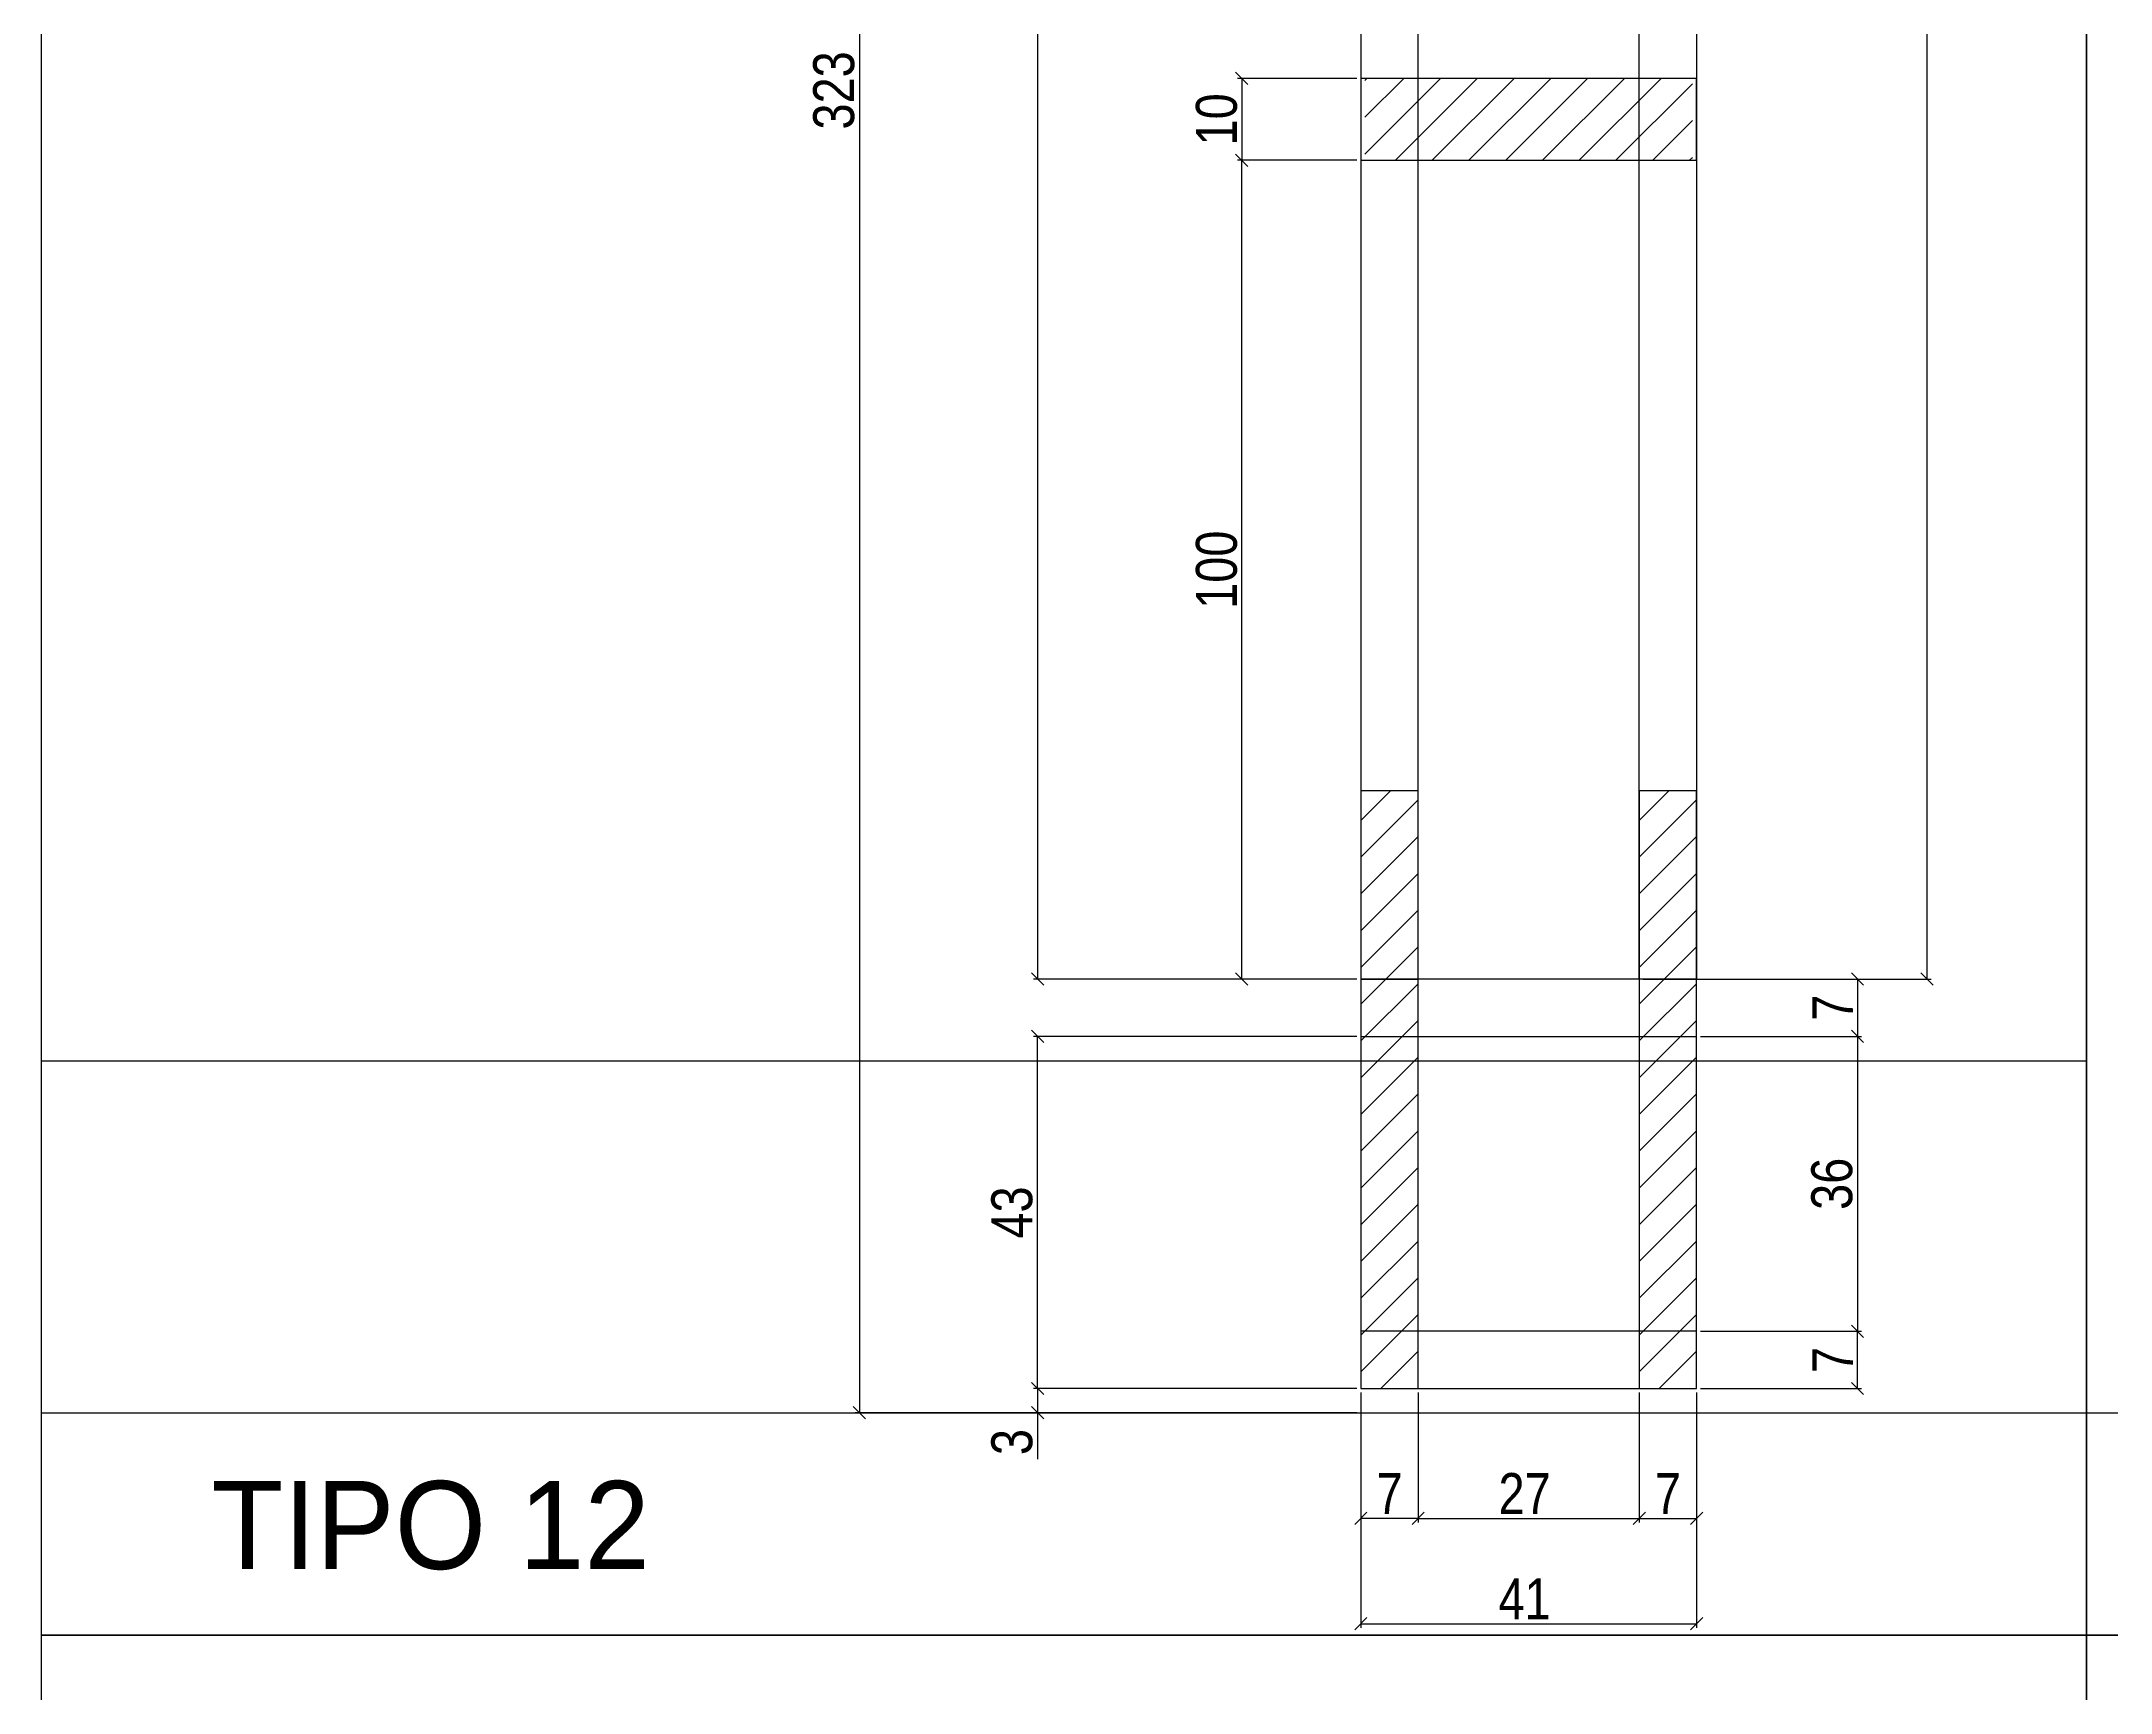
# Model space of a CAD drawing. Header units: millimetres. Extents: x 4248 to 7961, y 1155 to 5765.
# Drawn here: x 4248 to 4753, y 1910 to 2313 of the extents above; entities that cross this region are included whole.
import ezdxf

# ---------------------------------------------------------------- set-up
doc = ezdxf.new("R2010")
doc.units = ezdxf.units.MM
for name, color, linetype in [('1', 1, 'Continuous'), ('COTA', 241, 'Continuous'), ('Painéis', 200, 'Continuous'), ('SARR_7x7', 40, 'Continuous'), ('TIRAS REESCORAMENTO', 252, 'Continuous'), ('VIGAS', 3, 'Continuous')]:
    doc.layers.add(name, color=color, linetype=linetype)
doc.styles.add('COTA TECNICA 2X', font='techl___.ttf', dxfattribs={"height": 10})
doc.styles.add('ROMAS860', font='ROMAS860.SHX', dxfattribs={"height": 8.5})
doc.dimstyles.new('SECAO', dxfattribs={"dimscale": 0.333333, "dimtxt": 5, "dimasz": 9, "dimexe": 3, "dimexo": 3, "dimgap": 3, "dimtad": 1, "dimdec": 1, "dimlfac": 0.5, "dimzin": 12, "dimdsep": 46, "dimtxsty": 'COTA TECNICA 2X', "dimblk1": 'OBLIQUE', "dimblk2": 'OBLIQUE', "dimsah": 1, "dimcen": 0.9, "dimclrd": 4, "dimclre": 4, "dimclrt": 240, "dimadec": 1, "dimazin": 3, "dimtfac": 1, "dimtdec": 1, "dimtmove": 0, "dimatfit": 3, "dimfxl": 1, "dimtolj": 1, "dimtzin": 12, "dimarcsym": 0})

# ---------------------------------------------------------------- blocks, each defined once
blk = doc.blocks.new('_Oblique')
at = {"layer": '1', "color": 0, "lineweight": -2}
blk.add_line((-0.5, -0.5), (0.5, 0.5), dxfattribs=at)
blk = doc.blocks.new('*D270')
at = {"layer": 'COTA', "color": 4, "lineweight": -2, "transparency": 16777216}
for p, q in [((4568.85, 2618.14), (4489.89, 2618.14)), ((4490.89, 2618.14), (4490.89, 2084.05)), ((4568.85, 2084.05), (4489.89, 2084.05))]:
    blk.add_line(p, q, dxfattribs=at)
at = {"layer": 'Defpoints', "color": 0, "transparency": 16777216}
for p in [(4569.85, 2618.14), (4490.89, 2084.05), (4569.85, 2084.05)]:
    blk.add_point(p, dxfattribs=at)
at = {"layer": 'COTA', "color": 4, "lineweight": -2, "transparency": 16777216, "xscale": 3, "yscale": 3, "zscale": 3}
for p, rotation in [((4490.89, 2618.14), 90), ((4490.89, 2084.05), 270)]:
    blk.add_blockref('_Oblique', p, dxfattribs=dict(at, rotation=rotation))
at = {"layer": 'COTA', "color": 240, "transparency": 16777216, "insert": (4484.78, 2351.1), "char_height": 10, "attachment_point": 5, "rotation": 90, "style": 'COTA TECNICA 2X'}
blk.add_mtext('\\A1;267', dxfattribs=at)
blk = doc.blocks.new('*D271')
at = {"layer": 'COTA', "color": 4, "lineweight": -2, "transparency": 16777216}
for p, q in [((4569.85, 1983.05), (4569.85, 1925.59)), ((4651.85, 1983.05), (4651.85, 1925.59)), ((4569.85, 1926.59), (4651.85, 1926.59))]:
    blk.add_line(p, q, dxfattribs=at)
at = {"layer": 'Defpoints', "color": 0, "transparency": 16777216}
for p in [(4569.85, 1984.05), (4651.85, 1984.05), (4651.85, 1926.59)]:
    blk.add_point(p, dxfattribs=at)
at = {"layer": 'COTA', "color": 4, "lineweight": -2, "transparency": 16777216, "xscale": 3, "yscale": 3, "zscale": 3, "rotation": 180}
blk.add_blockref('_Oblique', (4569.85, 1926.59), dxfattribs=at)
at = {"layer": 'COTA', "color": 4, "lineweight": -2, "transparency": 16777216, "xscale": 3, "yscale": 3, "zscale": 3}
blk.add_blockref('_Oblique', (4651.85, 1926.59), dxfattribs=at)
at = {"layer": 'COTA', "color": 240, "transparency": 16777216, "insert": (4609.85, 1932.67), "char_height": 10, "attachment_point": 5, "style": 'COTA TECNICA 2X'}
blk.add_mtext('\\A1;41', dxfattribs=at)
blk = doc.blocks.new('*D272')
at = {"layer": 'COTA', "color": 4, "lineweight": -2, "transparency": 16777216}
for p, q in [((4583.85, 1983.05), (4583.85, 1951.31)), ((4637.85, 1983.05), (4637.85, 1951.31)), ((4583.85, 1952.31), (4637.85, 1952.31))]:
    blk.add_line(p, q, dxfattribs=at)
at = {"layer": 'Defpoints', "color": 0, "transparency": 16777216}
for p in [(4583.85, 1984.05), (4637.85, 1984.05), (4637.85, 1952.31)]:
    blk.add_point(p, dxfattribs=at)
at = {"layer": 'COTA', "color": 4, "lineweight": -2, "transparency": 16777216, "xscale": 3, "yscale": 3, "zscale": 3, "rotation": 180}
blk.add_blockref('_Oblique', (4583.85, 1952.31), dxfattribs=at)
at = {"layer": 'COTA', "color": 4, "lineweight": -2, "transparency": 16777216, "xscale": 3, "yscale": 3, "zscale": 3}
blk.add_blockref('_Oblique', (4637.85, 1952.31), dxfattribs=at)
at = {"layer": 'COTA', "color": 240, "transparency": 16777216, "insert": (4609.85, 1958.39), "char_height": 10, "attachment_point": 5, "style": 'COTA TECNICA 2X'}
blk.add_mtext('\\A1;27', dxfattribs=at)
blk = doc.blocks.new('*D273')
at = {"layer": 'COTA', "color": 4, "lineweight": -2, "transparency": 16777216}
blk.add_line((4637.85, 1952.31), (4651.85, 1952.31), dxfattribs=at)
at = {"layer": 'Defpoints', "color": 0, "transparency": 16777216}
for p in [(4637.85, 1952.31), (4651.85, 1952.31), (4651.85, 1952.31)]:
    blk.add_point(p, dxfattribs=at)
at = {"layer": 'COTA', "color": 4, "lineweight": -2, "transparency": 16777216, "xscale": 3, "yscale": 3, "zscale": 3, "rotation": 180}
blk.add_blockref('_Oblique', (4637.85, 1952.31), dxfattribs=at)
at = {"layer": 'COTA', "color": 4, "lineweight": -2, "transparency": 16777216, "xscale": 3, "yscale": 3, "zscale": 3}
blk.add_blockref('_Oblique', (4651.85, 1952.31), dxfattribs=at)
at = {"layer": 'COTA', "color": 240, "transparency": 16777216, "insert": (4644.85, 1958.39), "char_height": 10, "attachment_point": 5, "style": 'COTA TECNICA 2X'}
blk.add_mtext('\\A1;7', dxfattribs=at)
blk = doc.blocks.new('*D274')
at = {"layer": 'COTA', "color": 4, "lineweight": -2, "transparency": 16777216}
blk.add_line((4583.85, 1952.31), (4569.85, 1952.31), dxfattribs=at)
at = {"layer": 'Defpoints', "color": 0, "transparency": 16777216}
for p in [(4569.85, 1952.31), (4569.85, 1952.31), (4583.85, 1952.31)]:
    blk.add_point(p, dxfattribs=at)
at = {"layer": 'COTA', "color": 4, "lineweight": -2, "transparency": 16777216, "xscale": 3, "yscale": 3, "zscale": 3, "rotation": 180}
blk.add_blockref('_Oblique', (4569.85, 1952.31), dxfattribs=at)
at = {"layer": 'COTA', "color": 4, "lineweight": -2, "transparency": 16777216, "xscale": 3, "yscale": 3, "zscale": 3}
blk.add_blockref('_Oblique', (4583.85, 1952.31), dxfattribs=at)
at = {"layer": 'COTA', "color": 240, "transparency": 16777216, "insert": (4576.85, 1958.39), "char_height": 10, "attachment_point": 5, "style": 'COTA TECNICA 2X'}
blk.add_mtext('\\A1;7', dxfattribs=at)
blk = doc.blocks.new('*D275')
at = {"layer": 'COTA', "color": 4, "lineweight": -2, "transparency": 16777216}
for p, q in [((4568.85, 2304.07), (4539.75, 2304.07)), ((4540.75, 2304.07), (4540.75, 2284.07)), ((4568.85, 2284.07), (4539.75, 2284.07))]:
    blk.add_line(p, q, dxfattribs=at)
at = {"layer": 'Defpoints', "color": 0, "transparency": 16777216}
for p in [(4569.85, 2304.07), (4540.75, 2284.07), (4569.85, 2284.07)]:
    blk.add_point(p, dxfattribs=at)
at = {"layer": 'COTA', "color": 4, "lineweight": -2, "transparency": 16777216, "xscale": 3, "yscale": 3, "zscale": 3}
for p, rotation in [((4540.75, 2304.07), 90), ((4540.75, 2284.07), 270)]:
    blk.add_blockref('_Oblique', p, dxfattribs=dict(at, rotation=rotation))
at = {"layer": 'COTA', "color": 240, "transparency": 16777216, "insert": (4534.64, 2294.07), "char_height": 10, "attachment_point": 5, "rotation": 90, "style": 'COTA TECNICA 2X'}
blk.add_mtext('\\A1;10', dxfattribs=at)
blk = doc.blocks.new('*D278')
at = {"layer": 'COTA', "color": 4, "lineweight": -2, "transparency": 16777216}
for p, q in [((4582.85, 2624.14), (4446.38, 2624.14)), ((4447.38, 2624.14), (4447.38, 1978.14)), ((4568.85, 1978.14), (4446.38, 1978.14))]:
    blk.add_line(p, q, dxfattribs=at)
at = {"layer": 'Defpoints', "color": 0, "transparency": 16777216}
for p in [(4583.85, 2624.14), (4447.38, 1978.14), (4569.85, 1978.14)]:
    blk.add_point(p, dxfattribs=at)
at = {"layer": 'COTA', "color": 4, "lineweight": -2, "transparency": 16777216, "xscale": 3, "yscale": 3, "zscale": 3}
for p, rotation in [((4447.38, 2624.14), 90), ((4447.38, 1978.14), 270)]:
    blk.add_blockref('_Oblique', p, dxfattribs=dict(at, rotation=rotation))
at = {"layer": 'COTA', "color": 240, "transparency": 16777216, "insert": (4441.16, 2301.14), "char_height": 10, "attachment_point": 5, "rotation": 90, "style": 'COTA TECNICA 2X'}
blk.add_mtext('\\A1;323', dxfattribs=at)
blk = doc.blocks.new('*D279')
at = {"layer": 'COTA', "color": 4, "lineweight": -2, "transparency": 16777216}
for p, q in [((4568.85, 1984.05), (4489.89, 1984.05)), ((4490.89, 1984.05), (4490.89, 1978.14)), ((4568.85, 1978.14), (4489.89, 1978.14)), ((4490.89, 1978.14), (4490.89, 1966.81))]:
    blk.add_line(p, q, dxfattribs=at)
at = {"layer": 'Defpoints', "color": 0, "transparency": 16777216}
for p in [(4569.85, 1984.05), (4490.89, 1978.14), (4569.85, 1978.14)]:
    blk.add_point(p, dxfattribs=at)
at = {"layer": 'COTA', "color": 4, "lineweight": -2, "transparency": 16777216, "xscale": 3, "yscale": 3, "zscale": 3}
for p, rotation in [((4490.89, 1984.05), 90), ((4490.89, 1978.14), 270)]:
    blk.add_blockref('_Oblique', p, dxfattribs=dict(at, rotation=rotation))
at = {"layer": 'COTA', "color": 240, "transparency": 16777216, "insert": (4484.67, 1970.98), "char_height": 10, "attachment_point": 5, "rotation": 90, "style": 'COTA TECNICA 2X'}
blk.add_mtext('\\A1;3', dxfattribs=at)
blk = doc.blocks.new('*D282')
at = {"layer": 'COTA', "color": 4, "lineweight": -2, "transparency": 16777216}
for p, q in [((4568.85, 2284.07), (4539.75, 2284.07)), ((4540.75, 2084.05), (4540.75, 2284.07)), ((4567.85, 2084.05), (4539.75, 2084.05))]:
    blk.add_line(p, q, dxfattribs=at)
at = {"layer": 'Defpoints', "color": 0, "transparency": 16777216}
for p in [(4540.75, 2284.07), (4569.85, 2284.07), (4568.85, 2084.05)]:
    blk.add_point(p, dxfattribs=at)
at = {"layer": 'COTA', "color": 4, "lineweight": -2, "transparency": 16777216, "xscale": 3, "yscale": 3, "zscale": 3}
for p, rotation in [((4540.75, 2284.07), 90), ((4540.75, 2084.05), 270)]:
    blk.add_blockref('_Oblique', p, dxfattribs=dict(at, rotation=rotation))
at = {"layer": 'COTA', "color": 240, "transparency": 16777216, "insert": (4534.64, 2184.06), "char_height": 10, "attachment_point": 5, "rotation": 90, "style": 'COTA TECNICA 2X'}
blk.add_mtext('\\A1;100', dxfattribs=at)
blk = doc.blocks.new('*D284')
at = {"layer": 'COTA', "color": 4, "lineweight": -2, "transparency": 16777216}
for p, q in [((4653.85, 2586.12), (4709.14, 2586.12)), ((4708.14, 2586.12), (4708.14, 2084.05)), ((4653.85, 2084.05), (4709.14, 2084.05))]:
    blk.add_line(p, q, dxfattribs=at)
at = {"layer": 'Defpoints', "color": 0, "transparency": 16777216}
for p in [(4652.85, 2586.12), (4652.85, 2084.05), (4708.14, 2084.05)]:
    blk.add_point(p, dxfattribs=at)
at = {"layer": 'COTA', "color": 4, "lineweight": -2, "transparency": 16777216, "xscale": 3, "yscale": 3, "zscale": 3}
for p, rotation in [((4708.14, 2586.12), 90), ((4708.14, 2084.05), 270)]:
    blk.add_blockref('_Oblique', p, dxfattribs=dict(at, rotation=rotation))
at = {"layer": 'COTA', "color": 240, "transparency": 16777216, "insert": (4702.03, 2335.09), "char_height": 10, "attachment_point": 5, "rotation": 90, "style": 'COTA TECNICA 2X'}
blk.add_mtext('\\A1;251', dxfattribs=at)
blk = doc.blocks.new('*D285')
at = {"layer": 'COTA', "color": 4, "lineweight": -2, "transparency": 16777216}
for p, q in [((4638.85, 2084.05), (4692.17, 2084.05)), ((4691.17, 2084.05), (4691.17, 2070.05)), ((4656.9, 2070.05), (4692.17, 2070.05))]:
    blk.add_line(p, q, dxfattribs=at)
at = {"layer": 'Defpoints', "color": 0, "transparency": 16777216}
for p in [(4637.85, 2084.05), (4655.9, 2070.05), (4691.17, 2070.05)]:
    blk.add_point(p, dxfattribs=at)
at = {"layer": 'COTA', "color": 4, "lineweight": -2, "transparency": 16777216, "xscale": 3, "yscale": 3, "zscale": 3}
for p, rotation in [((4691.17, 2084.05), 90), ((4691.17, 2070.05), 270)]:
    blk.add_blockref('_Oblique', p, dxfattribs=dict(at, rotation=rotation))
at = {"layer": 'COTA', "color": 240, "transparency": 16777216, "insert": (4685.1, 2077.05), "char_height": 10, "attachment_point": 5, "rotation": 90, "style": 'COTA TECNICA 2X'}
blk.add_mtext('\\A1;7', dxfattribs=at)
blk = doc.blocks.new('*D1171')
at = {"layer": 'COTA', "color": 4, "lineweight": -2, "transparency": 16777216}
for p, q in [((4568.85, 1984.05), (4489.89, 1984.05)), ((4490.89, 1984.05), (4490.89, 1978.14)), ((4568.85, 1978.14), (4489.89, 1978.14)), ((4490.89, 1978.14), (4490.89, 1966.81))]:
    blk.add_line(p, q, dxfattribs=at)
at = {"layer": 'Defpoints', "color": 0, "transparency": 16777216}
for p in [(4569.85, 1984.05), (4490.89, 1978.14), (4569.85, 1978.14)]:
    blk.add_point(p, dxfattribs=at)
at = {"layer": 'COTA', "color": 4, "lineweight": -2, "transparency": 16777216, "xscale": 3, "yscale": 3, "zscale": 3}
for p, rotation in [((4490.89, 1984.05), 90), ((4490.89, 1978.14), 270)]:
    blk.add_blockref('_Oblique', p, dxfattribs=dict(at, rotation=rotation))
at = {"layer": 'COTA', "color": 240, "transparency": 16777216, "insert": (4484.67, 1970.98), "char_height": 10, "attachment_point": 5, "rotation": 90, "style": 'COTA TECNICA 2X'}
blk.add_mtext('\\A1;3', dxfattribs=at)
blk = doc.blocks.new('*D1172')
at = {"layer": 'COTA', "color": 4, "lineweight": -2, "transparency": 16777216}
for p, q in [((4568.85, 2070.05), (4489.89, 2070.05)), ((4490.89, 1984.05), (4490.89, 2070.05)), ((4568.85, 1984.05), (4489.89, 1984.05))]:
    blk.add_line(p, q, dxfattribs=at)
at = {"layer": 'Defpoints', "color": 0, "transparency": 16777216}
for p in [(4490.89, 2070.05), (4569.85, 2070.05), (4569.85, 1984.05)]:
    blk.add_point(p, dxfattribs=at)
at = {"layer": 'COTA', "color": 4, "lineweight": -2, "transparency": 16777216, "xscale": 3, "yscale": 3, "zscale": 3}
for p, rotation in [((4490.89, 2070.05), 90), ((4490.89, 1984.05), 270)]:
    blk.add_blockref('_Oblique', p, dxfattribs=dict(at, rotation=rotation))
at = {"layer": 'COTA', "color": 240, "transparency": 16777216, "insert": (4484.67, 2027.05), "char_height": 10, "attachment_point": 5, "rotation": 90, "style": 'COTA TECNICA 2X'}
blk.add_mtext('\\A1;43', dxfattribs=at)
blk = doc.blocks.new('*D1173')
at = {"layer": 'COTA', "color": 4, "lineweight": -2, "transparency": 16777216}
for p, q in [((4652.85, 2070.05), (4692.17, 2070.05)), ((4691.17, 2070.05), (4691.17, 1998.05)), ((4652.85, 1998.05), (4692.17, 1998.05))]:
    blk.add_line(p, q, dxfattribs=at)
at = {"layer": 'Defpoints', "color": 0, "transparency": 16777216}
for p in [(4651.85, 2070.05), (4651.85, 1998.05), (4691.17, 1998.05)]:
    blk.add_point(p, dxfattribs=at)
at = {"layer": 'COTA', "color": 4, "lineweight": -2, "transparency": 16777216, "xscale": 3, "yscale": 3, "zscale": 3}
for p, rotation in [((4691.17, 2070.05), 90), ((4691.17, 1998.05), 270)]:
    blk.add_blockref('_Oblique', p, dxfattribs=dict(at, rotation=rotation))
at = {"layer": 'COTA', "color": 240, "transparency": 16777216, "insert": (4684.95, 2034.05), "char_height": 10, "attachment_point": 5, "rotation": 90, "style": 'COTA TECNICA 2X'}
blk.add_mtext('\\A1;36', dxfattribs=at)
blk = doc.blocks.new('*D1174')
at = {"layer": 'COTA', "color": 4, "lineweight": -2, "transparency": 16777216}
for p, q in [((4652.85, 1998.05), (4692.17, 1998.05)), ((4691.17, 1984.05), (4691.17, 1998.05)), ((4652.85, 1984.05), (4692.17, 1984.05))]:
    blk.add_line(p, q, dxfattribs=at)
at = {"layer": 'Defpoints', "color": 0, "transparency": 16777216}
for p in [(4651.85, 1998.05), (4691.17, 1998.05), (4651.85, 1984.05)]:
    blk.add_point(p, dxfattribs=at)
at = {"layer": 'COTA', "color": 4, "lineweight": -2, "transparency": 16777216, "xscale": 3, "yscale": 3, "zscale": 3}
for p, rotation in [((4691.17, 1998.05), 90), ((4691.17, 1984.05), 270)]:
    blk.add_blockref('_Oblique', p, dxfattribs=dict(at, rotation=rotation))
at = {"layer": 'COTA', "color": 240, "transparency": 16777216, "insert": (4685.1, 1991.05), "char_height": 10, "attachment_point": 5, "rotation": 90, "style": 'COTA TECNICA 2X'}
blk.add_mtext('\\A1;7', dxfattribs=at)

msp = doc.modelspace()

# ---------------------------------------------------------------- hatches: boundary and pattern name
at = {"layer": 'COTA'}
h = msp.add_hatch(dxfattribs=at)
h.set_pattern_fill('ANSI31', color=256, scale=2, style=0)
h.set_pattern_definition([(45, (-21557.7584, -194988.725), (-4.49012806, 4.49012806), [])])
h.paths.add_polyline_path([(4650.85, 2304.07), (4570.85, 2304.07), (4570.85, 2284.07), (4650.85, 2284.07)])
h = msp.add_hatch(dxfattribs=at)
h.set_pattern_fill('ANSI31', color=256, scale=2, style=0)
h.set_pattern_definition([(45, (-15274.373, -3739.14), (-4.490128, 4.490128), [])])
h.paths.add_polyline_path([(4569.85, 1984.05), (4583.85, 1984.05), (4583.85, 2130.05), (4569.85, 2130.05)])
h = msp.add_hatch(dxfattribs=at)
h.set_pattern_fill('ANSI31', color=256, scale=2, style=0)
h.set_pattern_definition([(45, (-15206.373, -3739.14), (-4.490128, 4.490128), [])])
h.paths.add_polyline_path([(4637.85, 1984.05), (4651.85, 1984.05), (4651.85, 2130.05), (4637.85, 2130.05)])

# ---------------------------------------------------------------- linework, layer by layer
at = {"linetype": 'Continuous'}
for points in [[(4591.85, 2070.05), (4651.85, 2070.05), (4651.85, 2084.05), (4569.85, 2084.05), (4569.85, 2070.05), (4591.85, 2070.05)], [(4591.85, 1984.05), (4651.85, 1984.05), (4651.85, 1998.05), (4569.85, 1998.05), (4569.85, 1984.05), (4591.85, 1984.05)]]:
    msp.add_lwpolyline(points, dxfattribs=at)
at = {"layer": 'COTA', "color": 1}
msp.add_line((4247.57, 1978.14), (7744.04, 1978.14), dxfattribs=at)
at = {"layer": 'Painéis'}
msp.add_lwpolyline([(4569.85, 2284.07), (4651.85, 2284.07), (4651.85, 2304.07), (4569.85, 2304.07), (4569.85, 2284.07)], dxfattribs=at)
for points in [[(4569.85, 1984.05), (4583.85, 1984.05), (4583.85, 2130.05), (4569.85, 2130.05)], [(4637.85, 1984.05), (4651.85, 1984.05), (4651.85, 2130.05), (4637.85, 2130.05)]]:
    msp.add_lwpolyline(points, close=True, dxfattribs=at)
at = {"layer": 'SARR_7x7', "linetype": 'Continuous'}
for points in [[(4569.85, 2084.05), (4583.85, 2084.05), (4583.85, 2618.14), (4569.85, 2618.14)], [(4651.85, 2084.05), (4637.85, 2084.05), (4637.85, 2586.12), (4651.85, 2586.12)]]:
    msp.add_lwpolyline(points, close=True, dxfattribs=at)
at = {"layer": 'TIRAS REESCORAMENTO', "linetype": 'ByBlock'}
msp.add_line((4747.07, 2064.05), (4247.57, 2064.05), dxfattribs=at)
at = {"layer": 'VIGAS'}
for points in [[(4747.07, 1923.79), (4247.57, 1923.79), (4247.57, 2692.22), (4747.07, 2692.22)], [(5246.56, 1923.79), (4747.07, 1923.79), (4747.07, 2692.22), (5246.56, 2692.22)], [(4747.07, 1155.37), (4247.57, 1155.37), (4247.57, 1923.79), (4747.07, 1923.79)], [(5246.56, 1155.37), (4747.07, 1155.37), (4747.07, 1923.79), (5246.56, 1923.79)]]:
    msp.add_lwpolyline(points, close=True, dxfattribs=at)

# ---------------------------------------------------------------- texts
at = {"layer": 'COTA', "color": 7, "style": 'ROMAS860'}
msp.add_text('TIPO 12', height=21.505, dxfattribs=at).set_placement((4289.11, 1939.96))

# ---------------------------------------------------------------- dimensions: what is measured, and where the dimension line sits
at = {"layer": 'COTA', "color": 3}
for base, p1, p2, picture, middle in [((4447.38, 1978.14), (4583.85, 2624.14), (4569.85, 1978.14), '*D278', (4441.16, 2301.14)), ((4490.89, 2084.05), (4569.85, 2618.14), (4569.85, 2084.05), '*D270', (4484.78, 2351.1)), ((4708.14, 2084.05), (4652.85, 2586.12), (4652.85, 2084.05), '*D284', (4702.03, 2335.09)), ((4540.75, 2284.07), (4569.85, 2304.07), (4569.85, 2284.07), '*D275', (4534.64, 2294.07)), ((4540.75, 2284.07), (4568.85, 2084.05), (4569.85, 2284.07), '*D282', (4534.64, 2184.06)), ((4691.17, 2070.05), (4637.85, 2084.05), (4655.9, 2070.05), '*D285', (4685.1, 2077.05)), ((4490.89, 2070.05), (4569.85, 1984.05), (4569.85, 2070.05), '*D1172', (4484.67, 2027.05)), ((4691.17, 1998.05), (4651.85, 2070.05), (4651.85, 1998.05), '*D1173', (4684.95, 2034.05)), ((4490.89, 1978.14), (4569.85, 1984.05), (4569.85, 1978.14), '*D279', (4484.67, 1970.98)), ((4490.89, 1978.14), (4569.85, 1984.05), (4569.85, 1978.14), '*D1171', (4484.67, 1970.98))]:
    dim = msp.add_linear_dim(base=base, p1=p1, p2=p2, angle=90, dimstyle='SECAO', dxfattribs=at)
    dim.commit()
    dim.dimension.update_dxf_attribs({"geometry": picture, "text_midpoint": middle})
dim = msp.add_linear_dim(base=(4691.17, 1998.05), p1=(4651.85, 1984.05), p2=(4651.85, 1998.05), angle=90, dimstyle='SECAO', dxfattribs=at)
dim.commit()
dim.dimension.update_dxf_attribs({"geometry": '*D1174', "text_midpoint": (4691.17, 1991.05), "dimtype": 160})
for base, p1, p2, picture, middle in [((4651.85, 1926.59), (4569.85, 1984.05), (4651.85, 1984.05), '*D271', (4609.85, 1926.59)), ((4637.85, 1952.31), (4583.85, 1984.05), (4637.85, 1984.05), '*D272', (4609.85, 1952.31)), ((4651.85, 1952.31), (4637.85, 1952.31), (4651.85, 1952.31), '*D273', (4644.85, 1952.31))]:
    dim = msp.add_linear_dim(base=base, p1=p1, p2=p2, dimstyle='SECAO', dxfattribs=at)
    dim.commit()
    dim.dimension.update_dxf_attribs({"geometry": picture, "text_midpoint": middle, "dimtype": 160})
dim = msp.add_linear_dim(base=(4569.85, 1952.31), p1=(4583.85, 1952.31), p2=(4569.85, 1952.31), dimstyle='SECAO', dxfattribs=at)
dim.commit()
dim.dimension.update_dxf_attribs({"geometry": '*D274', "text_midpoint": (4576.85, 1958.39)})

doc.saveas('drawing.dxf')
